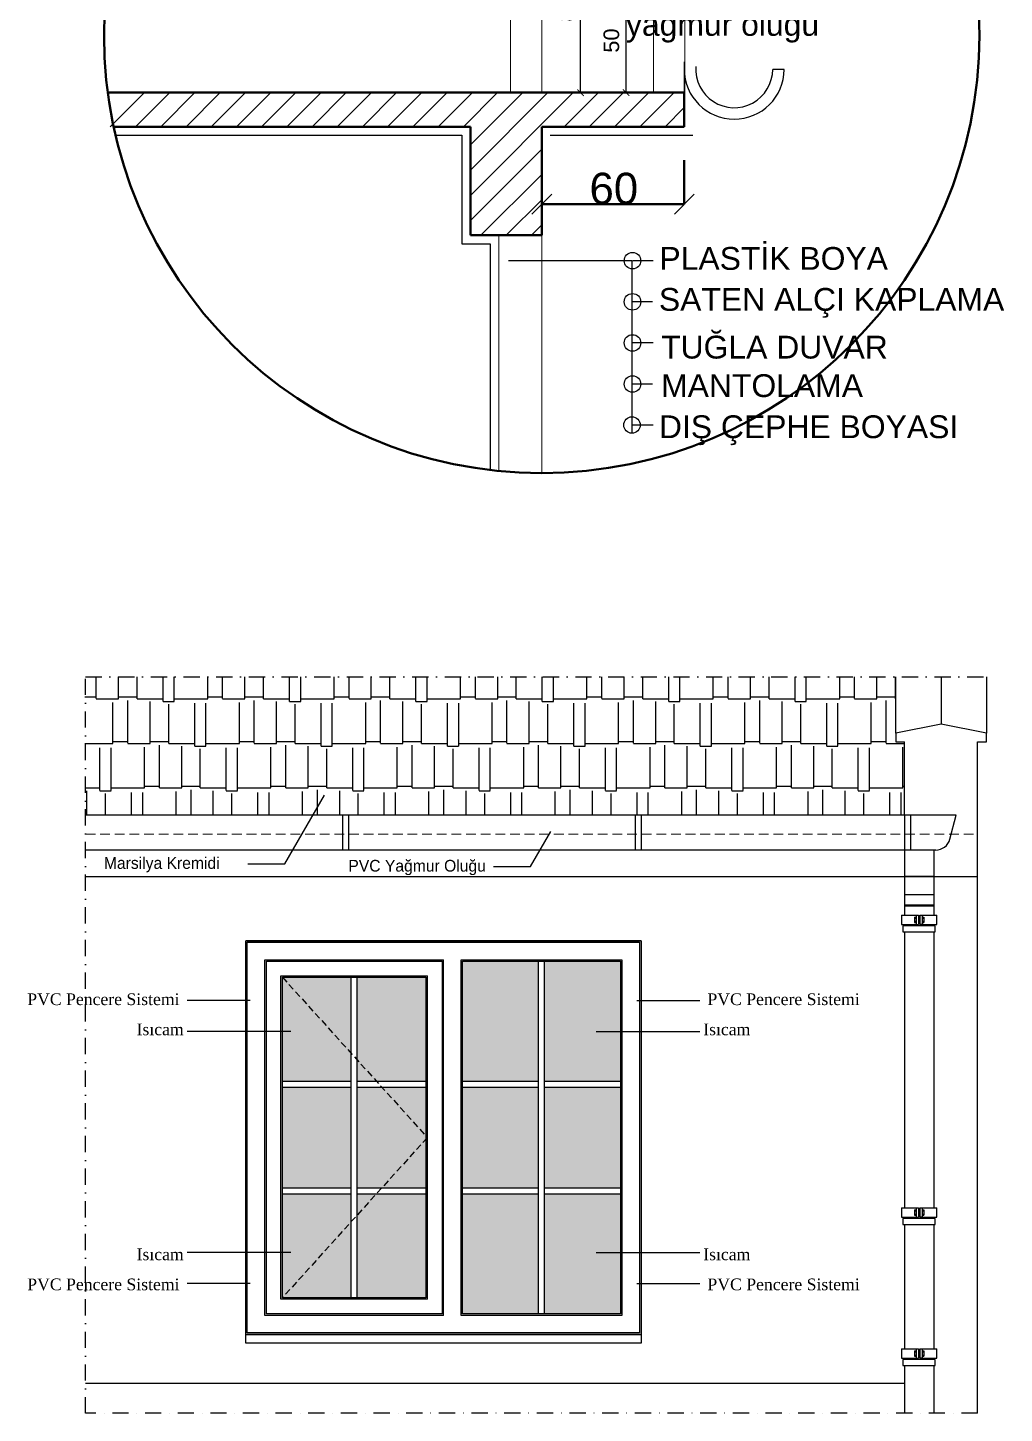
# Model space of a CAD drawing. Header units: millimetres. Extents: x 14753 to 45183, y 5640 to 19518.
# Drawn here: x 41206 to 41957, y 16503 to 17568 of the extents above; entities that cross this region are included whole.
import ezdxf

# ---------------------------------------------------------------- set-up
doc = ezdxf.new("R2010")
doc.units = ezdxf.units.MM
doc.linetypes.add('DASHDOT2', pattern=[0.5, 0.25, -0.125, 0, -0.125])
doc.linetypes.add('DASHED', pattern=[0.75, 0.5, -0.25])
for name, color, linetype, lineweight in [('A-AREA-IDEN', 2, 'Continuous', 35), ('Duvar', 1, 'Continuous', 50), ('E-15Renk', 25, 'Continuous', 15), ('Kolon', 30, 'Continuous', 50), ('KolTarama', 7, 'Continuous', 0), ('sıva', 2, 'Continuous', 13), ('ÇATI', 14, 'Continuous', 30)]:
    doc.layers.add(name, color=color, linetype=linetype, lineweight=lineweight)
for name, color, linetype in [('agac', 114, 'Continuous'), ('AY', 7, 'Continuous'), ('doğrama', 140, 'Continuous'), ('SIVA', 8, 'Continuous'), ('tarama', 253, 'Continuous'), ('YAzı', 7, 'Continuous')]:
    doc.layers.add(name, color=color, linetype=linetype)
doc.styles.add('BILGE', font='arial.ttf', dxfattribs={"height": 10})
doc.styles.get("Standard").update_dxf_attribs({"font": 'arial.ttf'})
doc.styles.add('tt', font='GOTHIC.TTF', dxfattribs={"height": 10})
doc.dimstyles.new('icölcü', dxfattribs={"dimtxt": 12, "dimasz": 5, "dimexe": 1.25, "dimexo": 0.625, "dimgap": 5, "dimtad": 1, "dimdec": 0, "dimtxsty": 'Standard', "dimblk": 'ARCHTICK', "dimcen": -10, "dimse1": 1, "dimse2": 1, "dimadec": 0, "dimazin": 0, "dimtfac": 1, "dimtdec": 0, "dimtix": 1, "dimtmove": 0, "dimatfit": 3, "dimldrblk": 'ARCHTICK', "dimfxl": 1, "dimarcsym": 0})

# ---------------------------------------------------------------- blocks, each defined once
blk = doc.blocks.new('dsdgdfgdfgdfg')
at = {"layer": 'doğrama'}
h = blk.add_hatch(color=256, dxfattribs=at)
h.set_gradient(color1=(173, 173, 255), one_color=1, tint=1, name='INVCYLINDER')
h.paths.add_polyline_path([(161659.4, -37948.3), (161717.9, -37948.3), (161717.9, -37856.1), (161659.4, -37856.1)])
h.paths.add_polyline_path([(161654.9, -37948.3), (161654.9, -37856.1), (161596.4, -37856.1), (161596.4, -37948.3)])
h.paths.add_polyline_path([(161659.4, -38030.4), (161717.9, -38030.4), (161717.9, -37952.8), (161659.4, -37952.8)])
h.paths.add_polyline_path([(161654.9, -37952.8), (161596.4, -37952.8), (161596.4, -38030.4), (161654.9, -38030.4)])
h.paths.add_polyline_path([(161659.4, -38127.2), (161717.9, -38127.2), (161717.9, -38034.9), (161659.4, -38034.9)])
h.paths.add_polyline_path([(161654.9, -38034.9), (161596.4, -38034.9), (161596.4, -38127.2), (161654.9, -38127.2)])
h = blk.add_hatch(color=256, dxfattribs=at)
h.set_gradient(color1=(173, 173, 255), one_color=1, tint=1, name='INVCYLINDER')
h.paths.add_polyline_path([(161515.4, -37948.3), (161515.4, -37868.4), (161568.3, -37868.4), (161568.3, -37948.3)])
h.paths.add_polyline_path([(161510.9, -37948.3), (161458, -37948.3), (161458, -37868.4), (161510.9, -37868.4)])
h.paths.add_polyline_path([(161515.4, -37952.8), (161568.3, -37952.8), (161568.3, -38030.4), (161515.4, -38030.4)])
h.paths.add_polyline_path([(161510.9, -38030.4), (161458, -38030.4), (161458, -37952.8), (161510.9, -37952.8)])
h.paths.add_polyline_path([(161515.4, -38034.9), (161568.3, -38034.9), (161568.3, -38114.8), (161515.4, -38114.8)])
h.paths.add_polyline_path([(161458, -38034.9), (161510.9, -38034.9), (161510.9, -38114.8), (161458, -38114.8)])
at = {"layer": 'ÇATI'}
h = blk.add_hatch(dxfattribs=at)
h.set_pattern_fill('AR-RSHKE', color=256, scale=0.1125, style=0)
h.set_pattern_definition([(0, (159933.667, -37743.662), (72.86625, 34.29), [17.145, -14.2875, 20.0025, -8.5725, 25.7175, -11.43]), (0, (159950.812, -37742.233), (72.86625, 34.29), [14.2875, -54.2925, 11.43, -17.145]), (0, (159985.102, -37745.805), (72.86625, 34.29), [8.5725, -88.5825]), (90, (159933.667, -37743.662), (-24.28875, 34.29), [32.8612, -104.2987]), (90, (159950.812, -37743.662), (-24.28875, 34.29), [32.1469, -105.0131]), (90, (159965.1, -37743.662), (-24.28875, 34.29), [30.0038, -107.1562]), (90, (159985.102, -37745.805), (-24.28875, 34.29), [32.8612, -104.2987]), (90, (159993.675, -37745.805), (-24.28875, 34.29), [32.8612, -104.2987]), (90, (160019.392, -37743.662), (-24.28875, 34.29), [31.4325, -105.7275])])
h.paths.add_polyline_path([(161929.4, -37637.5), (161306.2, -37637.5), (161306.2, -37743.7), (161936.2, -37743.7), (161936.2, -37687.4), (161929.4, -37687.4), (161929.4, -37680.7), (161929.4, -37680.7)])
at = {"layer": 'doğrama', "ltscale": 6}
blk.add_line((161964.3, -37637.5), (161964.3, -37673.9), dxfattribs=at)
at = {"layer": 'doğrama'}
for p, q in [((161936.2, -37743.7), (161936.2, -37687.4)), ((161976, -37743.7), (161306.7, -37743.7)), ((161971, -37762.3), (161976, -37743.7)), ((161960.2, -37770.7), (161306.7, -37770.7)), ((161936.2, -37770.7), (161936.2, -37820.6)), ((161958.7, -37770.7), (161958.7, -37820.6)), ((161306.7, -37791), (161992.4, -37791)), ((161958.7, -37791), (161936.2, -37791)), ((161936.2, -37804.7), (161958.7, -37804.7)), ((161933.9, -37820.6), (161933.9, -37827.8)), ((161933.9, -37820.6), (161946.9, -37820.6)), ((161936.2, -37812.8), (161958.7, -37812.8)), ((161936.2, -37813.5), (161958.7, -37813.5)), ((161945.1, -37820.6), (161945.1, -37827.8)), ((161946.9, -37820.6), (161946.9, -37827.8)), ((161948, -37820.6), (161948, -37827.8)), ((161948, -37820.6), (161960.9, -37820.6)), ((161949.8, -37820.6), (161949.8, -37827.8)), ((161960.9, -37827.8), (161960.9, -37820.6)), ((161933.9, -37827.8), (161945.1, -37827.8)), ((161936.2, -37827.8), (161936.2, -37828.9)), ((161936.2, -37827.8), (161936.2, -37828.9)), ((161936.2, -37827.8), (161936.2, -37828.9)), ((161936.2, -37828.9), (161936.2, -37827.8)), ((161943.9, -37822.1), (161945.1, -37822.1)), ((161943.9, -37822.1), (161943.9, -37826.2)), ((161943.9, -37822.9), (161945.1, -37822.9)), ((161943.9, -37825.4), (161945.1, -37825.4)), ((161943.9, -37826.2), (161945.1, -37826.2)), ((161945.1, -37827.8), (161946.9, -37827.8)), ((161946.9, -37823.3), (161948, -37823.3)), ((161946.9, -37823.3), (161948, -37823.3)), ((161946.9, -37825.1), (161948, -37825.1)), ((161949.8, -37827.8), (161948, -37827.8)), ((161949.8, -37822.1), (161951, -37822.1)), ((161949.8, -37822.9), (161951, -37822.9)), ((161949.8, -37825.4), (161951, -37825.4)), ((161949.8, -37826.2), (161951, -37826.2)), ((161949.8, -37827.8), (161960.9, -37827.8)), ((161951, -37822.1), (161951, -37826.2)), ((161958.7, -37827.8), (161958.7, -37828.9)), ((161958.7, -37827.8), (161958.7, -37828.9)), ((161958.7, -37827.8), (161958.7, -37828.9)), ((161958.7, -37828.9), (161958.7, -37827.8)), ((161733.7, -37840.3), (161429.9, -37840.3)), ((161936.2, -37833.4), (161936.2, -38045.6)), ((161958.7, -37833.4), (161958.7, -38045.6)), ((161581.8, -38128.3), (161581.8, -37854.9)), ((161595.3, -38128.3), (161595.3, -37854.9)), ((161654.9, -38127.2), (161654.9, -37856.1)), ((161659.4, -38127.2), (161659.4, -37856.1)), ((161510.9, -38114.8), (161510.9, -37868.4)), ((161515.4, -38114.8), (161515.4, -37868.4)), ((161569.4, -38115.9), (161569.4, -37867.3)), ((161458, -37948.3), (161510.9, -37948.3)), ((161515.4, -37948.3), (161568.3, -37948.3)), ((161596.4, -37948.3), (161654.9, -37948.3)), ((161602, -37948.3), (161654.9, -37948.3)), ((161659.4, -37948.3), (161717.9, -37948.3)), ((161458, -37952.8), (161510.9, -37952.8)), ((161515.4, -37952.8), (161568.3, -37952.8)), ((161596.4, -37952.8), (161654.9, -37952.8)), ((161602, -37952.8), (161654.9, -37952.8)), ((161659.4, -37952.8), (161717.9, -37952.8)), ((161458, -38030.4), (161510.9, -38030.4)), ((161515.4, -38030.4), (161568.3, -38030.4)), ((161596.4, -38030.4), (161654.9, -38030.4)), ((161602, -38030.4), (161654.9, -38030.4)), ((161659.4, -38030.4), (161717.9, -38030.4)), ((161458, -38034.9), (161510.9, -38034.9)), ((161515.4, -38034.9), (161568.3, -38034.9)), ((161596.4, -38034.9), (161654.9, -38034.9)), ((161602, -38034.9), (161654.9, -38034.9)), ((161659.4, -38034.9), (161717.9, -38034.9)), ((161933.9, -38045.6), (161933.9, -38052.8)), ((161933.9, -38045.6), (161946.9, -38045.6)), ((161933.9, -38052.8), (161945.1, -38052.8)), ((161936.2, -38052.8), (161936.2, -38053.9)), ((161936.2, -38052.8), (161936.2, -38053.9)), ((161936.2, -38052.8), (161936.2, -38053.9)), ((161936.2, -38053.9), (161936.2, -38052.8)), ((161943.9, -38047.1), (161945.1, -38047.1)), ((161943.9, -38047.1), (161943.9, -38051.2)), ((161943.9, -38047.9), (161945.1, -38047.9)), ((161943.9, -38050.4), (161945.1, -38050.4)), ((161943.9, -38051.2), (161945.1, -38051.2)), ((161945.1, -38045.6), (161945.1, -38052.8)), ((161945.1, -38052.8), (161946.9, -38052.8)), ((161946.9, -38045.6), (161946.9, -38052.8)), ((161946.9, -38048.3), (161948, -38048.3)), ((161946.9, -38048.3), (161948, -38048.3)), ((161946.9, -38050.1), (161948, -38050.1)), ((161948, -38045.6), (161948, -38052.8)), ((161948, -38045.6), (161960.9, -38045.6)), ((161949.8, -38052.8), (161948, -38052.8)), ((161949.8, -38045.6), (161949.8, -38052.8)), ((161949.8, -38047.1), (161951, -38047.1)), ((161949.8, -38047.9), (161951, -38047.9)), ((161949.8, -38050.4), (161951, -38050.4)), ((161949.8, -38051.2), (161951, -38051.2)), ((161949.8, -38052.8), (161960.9, -38052.8)), ((161951, -38047.1), (161951, -38051.2)), ((161958.7, -38052.8), (161958.7, -38053.9)), ((161958.7, -38052.8), (161958.7, -38053.9)), ((161958.7, -38052.8), (161958.7, -38053.9)), ((161958.7, -38053.9), (161958.7, -38052.8)), ((161960.9, -38052.8), (161960.9, -38045.6)), ((161936.2, -38058.4), (161936.2, -38154)), ((161958.7, -38058.4), (161958.7, -38154)), ((161933.9, -38154), (161933.9, -38161.2)), ((161933.9, -38154), (161946.9, -38154)), ((161933.9, -38161.2), (161945.1, -38161.2)), ((161936.2, -38161.2), (161936.2, -38162.3)), ((161936.2, -38161.2), (161936.2, -38162.3)), ((161936.2, -38161.2), (161936.2, -38162.3)), ((161936.2, -38162.3), (161936.2, -38161.2)), ((161943.9, -38155.5), (161945.1, -38155.5)), ((161943.9, -38155.5), (161943.9, -38159.6)), ((161943.9, -38156.3), (161945.1, -38156.3)), ((161943.9, -38158.8), (161945.1, -38158.8)), ((161943.9, -38159.6), (161945.1, -38159.6)), ((161945.1, -38154), (161945.1, -38161.2)), ((161945.1, -38161.2), (161946.9, -38161.2)), ((161946.9, -38154), (161946.9, -38161.2)), ((161946.9, -38156.7), (161948, -38156.7)), ((161946.9, -38156.7), (161948, -38156.7)), ((161946.9, -38158.5), (161948, -38158.5)), ((161948, -38154), (161948, -38161.2)), ((161948, -38154), (161960.9, -38154)), ((161949.8, -38161.2), (161948, -38161.2)), ((161949.8, -38154), (161949.8, -38161.2)), ((161949.8, -38155.5), (161951, -38155.5)), ((161949.8, -38156.3), (161951, -38156.3)), ((161949.8, -38158.8), (161951, -38158.8)), ((161949.8, -38159.6), (161951, -38159.6)), ((161949.8, -38161.2), (161960.9, -38161.2)), ((161951, -38155.5), (161951, -38159.6)), ((161958.7, -38161.2), (161958.7, -38162.3)), ((161958.7, -38161.2), (161958.7, -38162.3)), ((161958.7, -38161.2), (161958.7, -38162.3)), ((161958.7, -38162.3), (161958.7, -38161.2)), ((161960.9, -38161.2), (161960.9, -38154)), ((161936.2, -38166.8), (161936.2, -38203.6)), ((161958.7, -38166.8), (161958.7, -38203.6))]:
    blk.add_line(p, q, dxfattribs=at)
at = {"layer": 'doğrama', "ltscale": 10}
blk.add_line((161992.4, -38203.6), (161992.4, -37687.4), dxfattribs=at)
at = {"layer": 'doğrama'}
for points in [[(161929.4, -37680.7), (161929.4, -37637.5)], [(161992.4, -37687.4), (161999.2, -37687.4), (161999.2, -37680.7), (161964.3, -37673.9), (161929.4, -37680.7), (161929.4, -37687.4), (161936.2, -37687.4)], [(161581.8, -38128.3), (161444.5, -38128.3), (161444.5, -37854.9), (161581.8, -37854.9)], [(161595.3, -37854.9), (161719, -37854.9), (161719, -38128.3), (161595.3, -38128.3)], [(161569.4, -38115.9), (161456.9, -38115.9), (161456.9, -37867.3), (161569.4, -37867.3)], [(161306.7, -38180.5), (161936.2, -38180.5)], [(161306.7, -38180.5), (161936.2, -38180.5)]]:
    blk.add_lwpolyline(points, dxfattribs=at)
at = {"layer": 'doğrama', "ltscale": 6}
blk.add_lwpolyline([(161999.2, -37637.5), (161999.2, -37680.7)], dxfattribs=at)
at = {"layer": 'doğrama'}
for points in [[(161959.8, -37828.9), (161935, -37828.9), (161935, -37833.4), (161959.8, -37833.4)], [(161429.9, -37840.3), (161733.7, -37840.3), (161733.7, -38142.9), (161429.9, -38142.9)], [(161431, -37841.4), (161732.5, -37841.4), (161732.5, -38141.8), (161431, -38141.8)], [(161580.7, -38127.2), (161445.7, -38127.2), (161445.7, -37856.1), (161580.7, -37856.1), (161580.7, -38127.2)], [(161596.4, -38127.2), (161596.4, -37856.1), (161717.9, -37856.1), (161717.9, -38127.2), (161596.4, -38127.2)], [(161568.3, -38114.8), (161458, -38114.8), (161458, -37868.4), (161568.3, -37868.4), (161568.3, -38114.8)], [(161959.8, -38053.9), (161935, -38053.9), (161935, -38058.4), (161959.8, -38058.4)], [(161429.9, -38142.9), (161733.7, -38142.9), (161733.7, -38149.7), (161429.9, -38149.7)], [(161959.8, -38162.3), (161935, -38162.3), (161935, -38166.8), (161959.8, -38166.8)]]:
    blk.add_lwpolyline(points, close=True, dxfattribs=at)
at = {"layer": 'doğrama', "linetype": 'DASHED', "ltscale": 10}
blk.add_lwpolyline([(161458, -37868.4), (161569.4, -37991.6), (161458, -38114.8)], dxfattribs=at)
at = {"layer": 'doğrama'}
blk.add_arc((161960.2, -37759.4), 11.2, 270, 345, dxfattribs=at)
at = {"layer": 'sıva', "linetype": 'DASHED', "ltscale": 15}
blk.add_line((161306.7, -37758.4), (161992.4, -37758.4), dxfattribs=at)
at = {"layer": 'tarama'}
for p, q in [((161504.2, -37743.7), (161504.2, -37770.7)), ((161508.7, -37743.7), (161508.7, -37770.7)), ((161729.2, -37743.7), (161729.2, -37770.7)), ((161733.7, -37743.7), (161733.7, -37770.7)), ((161936.2, -37743.7), (161936.2, -37770.7)), ((161940.7, -37743.7), (161940.7, -37770.7))]:
    blk.add_line(p, q, dxfattribs=at)
at = {"layer": 'YAzı', "linetype": 'Continuous'}
for p, q in [((161433.1, -37886.3), (161384.7, -37886.3)), ((161730.4, -37886.3), (161778.9, -37886.3)), ((161464.5, -37910.2), (161384.7, -37910.2)), ((161699.1, -37910.2), (161778.9, -37910.2)), ((161464.5, -38079.9), (161384.7, -38079.9)), ((161699.1, -38079.9), (161778.9, -38079.9)), ((161433.1, -38103.7), (161384.7, -38103.7)), ((161730.4, -38103.7), (161778.9, -38103.7))]:
    blk.add_line(p, q, dxfattribs=at)
at = {"layer": 'YAzı', "linetype": 'DASHDOT2', "ltscale": 50}
blk.add_lwpolyline([(161992.4, -38203.6), (161306.7, -38203.6), (161306.7, -37637.5), (161999.2, -37637.5)], dxfattribs=at)
at = {"layer": 'YAzı', "linetype": 'Continuous'}
for points in [[(161431.3, -37781.3), (161459.8, -37781.3), (161490.3, -37728.5)], [(161620.3, -37783.3), (161648.7, -37783.3), (161664.3, -37756.3)]]:
    blk.add_lwpolyline(points, dxfattribs=at)
at = {"layer": 'YAzı', "linetype": 'Continuous', "char_height": 9, "style": 'tt'}
for s, insert, width, attachment_point in [('Marsilya Kremidi', (161320.8, -37787.8), 355.447, 7), ('PVC Yağmur Oluğu', (161508.7, -37789.9), 355.447, 7), ('{\\fTimes New Roman|b0|i0|c162|p18;PVC Pencere Sistemi}', (161378.9, -37890), 403.975, 9), ('{\\fTimes New Roman|b0|i0|c162|p18;PVC Pencere Sistemi}', (161784.7, -37890), 403.975, 7), ('{\\fTimes New Roman|b0|i0|c162|p18;Isıcam}', (161345.9, -37913.1), 403.975, 7), ('{\\fTimes New Roman|b0|i0|c162|p18;Isıcam}', (161817.7, -37913.1), 403.975, 9), ('{\\fTimes New Roman|b0|i0|c162|p18;Isıcam}', (161345.9, -38076.9), 403.975, 1), ('{\\fTimes New Roman|b0|i0|c162|p18;Isıcam}', (161817.7, -38076.9), 403.975, 3), ('{\\fTimes New Roman|b0|i0|c162|p18;PVC Pencere Sistemi}', (161378.9, -38100), 403.975, 3), ('{\\fTimes New Roman|b0|i0|c162|p18;PVC Pencere Sistemi}', (161784.7, -38100), 403.975, 1)]:
    blk.add_mtext(s, dxfattribs=dict(at, insert=insert, width=width, attachment_point=attachment_point))
blk = doc.blocks.new('İNEK ŞABAN')
at = {"layer": 'AY', "xscale": 0.01000000000203727, "yscale": 0.01000000000203727, "zscale": 0.01000000000203727}
blk.add_blockref('dsdgdfgdfgdfg', (32190.845, 26178.443), dxfattribs=at)
blk = doc.blocks.new('_ArchTick')
at = {"color": 0, "linetype": 'ByBlock', "const_width": 0.15}
blk.add_lwpolyline([(-0.5, -0.5), (0.5, 0.5)], dxfattribs=at)
blk = doc.blocks.new('*D525')
at = {"layer": 'Defpoints', "color": 0, "linetype": 'ByBlock', "transparency": 16777216}
for p in [(164038.1, -37818.3, 1148.4), (164068, -37818.3), (164038.1, -37946.3, 1148.4)]:
    blk.add_point(p, dxfattribs=at)
at = {"layer": 'Duvar', "color": 0, "linetype": 'ByBlock', "lineweight": -2, "transparency": 16777216}
blk.add_line((164068, -37946.3), (164068, -37818.3), dxfattribs=at)
at = {"layer": 'Duvar', "color": 0, "linetype": 'ByBlock', "lineweight": -2, "transparency": 16777216, "xscale": 5, "yscale": 5, "zscale": 5}
for p, rotation in [((164068, -37818.3), 90), ((164068, -37946.3), 270)]:
    blk.add_blockref('_ArchTick', p, dxfattribs=dict(at, rotation=rotation))
at = {"layer": 'Duvar', "color": 0, "linetype": 'ByBlock', "transparency": 16777216, "insert": (164056.9, -37882.3), "char_height": 12, "attachment_point": 5, "rotation": 90}
blk.add_mtext('80', dxfattribs=at)
blk = doc.blocks.new('*D526')
at = {"layer": 'Defpoints', "color": 0, "linetype": 'ByBlock', "transparency": 16777216}
for p in [(164102.9, -37866.3), (164148.1, -37866.3, 1148.4), (164147.7, -37946.3, 1148.4)]:
    blk.add_point(p, dxfattribs=at)
at = {"layer": 'Duvar', "color": 0, "linetype": 'ByBlock', "lineweight": -2, "transparency": 16777216}
blk.add_line((164102.9, -37946.3), (164102.9, -37866.3), dxfattribs=at)
at = {"layer": 'Duvar', "color": 0, "linetype": 'ByBlock', "lineweight": -2, "transparency": 16777216, "xscale": 5, "yscale": 5, "zscale": 5}
for p, rotation in [((164102.9, -37866.3), 90), ((164102.9, -37946.3), 270)]:
    blk.add_blockref('_ArchTick', p, dxfattribs=dict(at, rotation=rotation))
at = {"layer": 'Duvar', "color": 0, "linetype": 'ByBlock', "transparency": 16777216, "insert": (164091.7, -37906.3), "char_height": 12, "attachment_point": 5, "rotation": 90}
blk.add_mtext('50', dxfattribs=at)
blk = doc.blocks.new('sddghjjyjj')
at = {"color": 0, "linetype": 'ByBlock'}
for p, q in [((164045.8, -38024.3), (164030.4, -38039.7)), ((164140.1, -38039.7), (164155.4, -38024.3))]:
    blk.add_line(p, q, dxfattribs=at)
at = {"layer": 'agac', "linetype": 'ByBlock'}
blk.add_line((164224.5, -37928.4), (164215.7, -37928.4), dxfattribs=at)
for radius, start, end in [(29.6, 175.9667, 359.7513), (38.4, 180, 359.8082)]:
    blk.add_arc((164186.1, -37928.3), radius, start, end, dxfattribs=at)
at = {"layer": 'Duvar', "color": 1, "linetype": 'ByBlock'}
for p in [(164147.7, -37998.2), (164038.1, -38032)]:
    blk.add_line(p, (164147.7, -38032), dxfattribs=at)
at = {"layer": 'Duvar', "color": 3, "linetype": 'ByBlock'}
blk.add_circle((164038.1, -37902.3), 336.4, dxfattribs=at)
at = {"layer": 'E-15Renk', "color": 26, "linetype": 'ByBlock'}
for p, q in [((163734.7, -37756.9), (164038.1, -37818.3)), ((163731.5, -37772.6), (164014.1, -37829.7)), ((164147.7, -37966.6), (164147.7, -37922.6))]:
    blk.add_line(p, q, dxfattribs=at)
at = {"layer": 'Kolon', "linetype": 'ByBlock'}
for p, q in [((163704.6, -37946.3), (164147.7, -37946.3)), ((164147.7, -37946.3), (164147.7, -37972.6)), ((163709.1, -37972.6), (163983.3, -37972.6)), ((163983.3, -38055.9), (163983.3, -37972.6)), ((164147.7, -37972.6), (164038.1, -37972.6)), ((164038.1, -37972.6), (164038.1, -38055.9)), ((164038.1, -38055.9), (163983.3, -38055.9))]:
    blk.add_line(p, q, dxfattribs=at)
at = {"layer": 'KolTarama', "linetype": 'ByBlock'}
for p, q in [((163706.5, -37972.6), (163732.9, -37946.3)), ((163725.9, -37972.6), (163752.2, -37946.3)), ((163745.3, -37972.6), (163771.6, -37946.3)), ((163764.7, -37972.6), (163791, -37946.3)), ((163784.1, -37972.6), (163810.4, -37946.3)), ((163803.4, -37972.6), (163829.8, -37946.3)), ((163822.8, -37972.6), (163849.1, -37946.3)), ((163842.2, -37972.6), (163868.5, -37946.3)), ((163861.6, -37972.6), (163887.9, -37946.3)), ((163881, -37972.6), (163907.3, -37946.3)), ((163900.3, -37972.6), (163926.6, -37946.3)), ((163919.7, -37972.6), (163946, -37946.3)), ((163939.1, -37972.6), (163965.4, -37946.3)), ((163958.5, -37972.6), (163984.8, -37946.3)), ((163977.9, -37972.6), (164004.2, -37946.3)), ((163983.3, -37986.5), (164023.5, -37946.3)), ((163983.3, -38005.9), (164042.9, -37946.3)), ((163983.3, -38025.3), (164062.3, -37946.3)), ((164055.4, -37972.6), (164081.7, -37946.3)), ((164074.7, -37972.6), (164101.1, -37946.3)), ((164094.1, -37972.6), (164120.4, -37946.3)), ((164113.5, -37972.6), (164139.8, -37946.3)), ((164147.7, -37946.3), (164147.7, -37946.3)), ((164132.9, -37972.6), (164147.7, -37957.7)), ((163983.3, -38044.6), (164038.1, -37989.8)), ((163991.4, -38055.9), (164038.1, -38009.2)), ((164010.8, -38055.9), (164038.1, -38028.6)), ((164005.2, -38237.1), (164005.2, -38055.9)), ((164030.2, -38055.9), (164038.1, -38048)), ((164038.1, -38238.7), (164038.1, -38055.9))]:
    blk.add_line(p, q, dxfattribs=at)
for points in [[(164038.1, -37946.3), (164038.1, -37946.3), (164038.1, -37818.3), (164014.1, -37818.3), (164014.1, -37946.3)], [(164148.1, -37946.3), (164148.1, -37946.3), (164148.1, -37866.3), (164124.1, -37866.3), (164124.1, -37946.3)]]:
    blk.add_lwpolyline(points, dxfattribs=at)
at = {"layer": 'SIVA', "linetype": 'ByBlock'}
for p, q in [((163710.6, -37979.1), (163976.7, -37979.1)), ((163976.7, -37979.1), (163976.7, -38062.5)), ((164044.7, -37979.1), (164154.3, -37979.1)), ((163976.7, -38062.5), (163998.6, -38062.5)), ((163998.6, -38062.5), (163998.6, -38236.4))]:
    blk.add_line(p, q, dxfattribs=at)
at = {"layer": 'YAzı', "color": 41}
for p, q in [((164107.4, -38075.5), (164012.6, -38075.5)), ((164107.5, -38075.5), (164107.5, -38208.2)), ((164123.7, -38075.5), (164107.9, -38075.5)), ((164123.3, -38107.1), (164107.5, -38107.1)), ((164123.8, -38138.7), (164107.5, -38138.7)), ((164123.3, -38170.3), (164107.5, -38170.3)), ((164123.8, -38201.8), (164107.5, -38201.8))]:
    blk.add_line(p, q, dxfattribs=at)
for centre in [(164107.9, -38075.5), (164107.9, -38107.1), (164107.9, -38138.7), (164107.9, -38170.3), (164107.5, -38201.8)]:
    blk.add_circle(centre, 6.35, dxfattribs=at)
at = {"layer": 'Duvar', "color": 2, "linetype": 'ByBlock'}
blk.add_text('60', height=24.12, dxfattribs=at).set_placement((164074.8, -38032))
at = {"layer": 'YAzı', "color": 41, "style": 'BILGE'}
for s, p in [('yağmur oluğu', (164102.9, -37902.6)), ('PLASTİK BOYA', (164128.6, -38082.5)), ('SATEN ALÇI KAPLAMA', (164128.2, -38114)), ('TUĞLA DUVAR', (164129.9, -38150.7)), ('MANTOLAMA', (164129.9, -38180.3)), ('DIŞ ÇEPHE BOYASI', (164128.2, -38211.9))]:
    blk.add_text(s, height=17.54, dxfattribs=at).set_placement(p)
at = {"layer": 'Duvar', "color": 2, "linetype": 'ByBlock'}
for base, p1, p2, text, picture, middle in [((164068, -37818.3, -1148.4), (164038.1, -37946.3), (164038.1, -37818.3), '80', '*D525', (164056.9, -37882.3, -1148.4)), ((164102.9, -37866.3, -1148.4), (164147.7, -37946.3), (164148.1, -37866.3), '50', '*D526', (164091.7, -37906.3, -1148.4))]:
    dim = blk.add_linear_dim(base=base, p1=p1, p2=p2, angle=90, text=text, dimstyle='icölcü', override={"dimfxl": 60, "dimfxlon": 1}, dxfattribs=at)
    dim.commit()
    dim.dimension.update_dxf_attribs({"geometry": picture, "text_midpoint": middle})

msp = doc.modelspace()

# ---------------------------------------------------------------- block references
at = {"layer": 'A-AREA-IDEN', "linetype": 'ByBlock', "xscale": 100, "yscale": 100, "zscale": 100}
msp.add_blockref('İNEK ŞABAN', (-3339140.5, -2563138.2, 574.2), dxfattribs=at)
at = {"layer": 'AY'}
msp.add_blockref('sddghjjyjj', (-122436.8, 55464, -574.2), dxfattribs=at)

doc.saveas('drawing.dxf')
